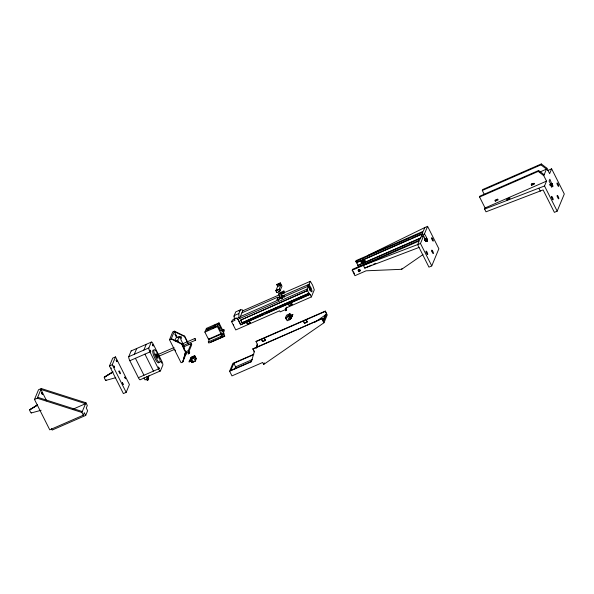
<?xml version="1.0" encoding="UTF-8"?>
<svg xmlns="http://www.w3.org/2000/svg" width="594" height="594" viewBox="0 0 594 594"><rect width="100%" height="100%" fill="white"/><g stroke="black" fill="none" stroke-linecap="round" stroke-linejoin="round"><path stroke-width="0.89" d="M552.769 186.323L549.844 179.21L549.071 181.073L551.648 185.996L552.442 186.768L552.769 186.323L551.373 186.932M31.408 412.496A1.886 0.446 66.4 0 1 30.636 412.325A1.886 0.446 66.4 0 1 29.7 409.83L37.481 404.863M106.007 379.922A1.886 0.446 66.4 0 1 105.235 379.752A1.886 0.446 66.4 0 1 104.299 377.257L112.86 371.814M290.763 318.666L290.518 319.297L287.169 320.76L285.573 317.582L286.56 315.199L289.917 313.736L291.112 316.119M422.987 254.566L401.693 269.297L366.104 270.812L354.93 275.69L352.19 270.24L419.223 240.971L417.679 244.698L428.957 267.137L431.756 265.912L438.869 248.767L427.591 226.336L424.799 227.554L423.247 231.281L356.214 260.551L355.828 261.486L356.482 262.786L362.912 259.86L363.224 259.11M369.743 262.051L358.568 266.929L357.907 265.622L362.704 263.209L361.159 262.154L361.278 260.365L357.417 262.051M362.548 263.595L364.612 262.377L364.879 260.239L363.328 259.184M364.441 262.89L364.879 260.239M122.364 382.974L122.661 383.969M174.072 347.527L156.593 355.16L156.749 356.081L157.336 356.89L174.814 349.257M195.664 340.132L194.839 338.483L195.619 340.176L182.306 345.99M279.239 289.174L280.917 285.127L280.093 283.487L280.338 282.885L281.994 286.174L280.056 290.83A1.886 0.408 -26.7 0 1 278.415 292.003A1.886 0.408 -26.7 0 1 276.715 292.434M177.25 337.459L174.272 331.549L184.511 336.523L188.625 344.706L188.781 344.334L184.667 336.152L174.428 331.177L172.75 331.912L169.505 339.738L181.066 362.726L182.744 361.991L185.684 351.789L188.283 350.66L191.223 343.577L191.773 344.668L188.833 351.752L185.254 353.319M182.893 361.62L185.684 351.789L181.571 343.607L171.332 338.632M186.457 352.524L185.833 354.536L185.083 353.044M229.618 371.235L251.411 361.724L254.351 351.522L254.195 351.893L252.977 348.782L322.215 318.555L323.589 321.287L326.529 314.204L325.312 311.1L327.235 314.931L323.99 322.757L263.684 364.464L262.682 362.474L231.964 375.891L229.618 371.235L232.87 363.409L253.824 354.262M256.363 347.713L257.447 344.067L256.289 348.166M122.394 382.915L123.107 384.437L122.609 383.873M359.147 271.8L359.4 271.503M275.868 290.741A1.886 0.408 -26.7 0 1 275.876 290.674L277.584 286.553L276.99 284.355L280.338 282.885M85.707 415.414L84.326 412.681L83.279 415.199L49.762 429.833L34.489 399.45L38.513 389.761L41.305 388.543L85.93 402.769L87.303 405.502L86.264 408.019L87.637 410.758L85.707 415.414L52.19 430.049L51.5 428.682M34.489 399.45L37.281 398.232L41.305 388.543M83.279 415.199L81.905 412.459L85.93 402.769M109.474 365.949L112.726 358.123L115.518 356.897L129.418 384.541L126.173 392.367L123.381 393.584L109.474 365.949L112.266 364.731L115.518 356.897M128.757 356.69L131.155 350.913L151.262 342.129A3.453 0.824 66.4 0 1 153.207 344.119L161.739 361.085A3.453 0.824 66.4 0 1 162.83 365.117L160.432 370.894L140.318 379.677A3.453 0.824 66.4 0 1 138.38 377.695L129.848 360.721A3.453 0.824 66.4 0 1 128.757 356.69L148.864 347.906L151.262 342.129M134.341 354.247L136.739 348.47M143.837 350.104L146.235 344.327M144 377.836L145.033 379.893L147.824 378.668L149.139 375.505M169.505 339.738L171.176 339.003L174.428 331.177M174.874 340.57L175.958 337.964L179.314 336.501L180.272 338.417L180.97 336.739L181.519 337.83L180.821 339.508L184.392 346.599L183.999 347.527L184.556 348.626L184.036 349.866M175.252 341.32L177.762 340.228L179.314 336.501M185.528 352.16L181.571 343.607M184.511 336.523L184.667 336.152M182.744 361.991L185.989 354.165M188.959 361.679L191.439 360.848L189.122 362.006M190.986 360.454L189.33 360.773L190.904 359.942M189.709 359.882L191.201 359.236M189.501 361.107L191.068 360.268M190.332 359.043L191.981 362.63L190.407 358.858L192.07 358.056L191.736 358.873L193.332 362.043L193.666 361.234M190.726 358.642L191.379 357.076L194.728 355.606L196.324 358.783L195.337 361.167L191.981 362.63M191.001 358.524L191.32 357.766M192.382 357.298L192.723 356.482M190.384 359.459L193.741 357.996L194.728 355.606M204.878 332.091L206.422 328.363L218.993 322.876L222.557 329.96L222.171 330.895L222.72 331.987L223.804 329.38L224.354 330.472L221.413 337.555L220.864 336.464L221.948 333.85L221.399 332.759L221.013 333.687L208.442 339.174L204.878 332.091L217.441 326.603L217.872 325.579L219.758 329.328A2.821 0.668 66.4 0 0 221.339 330.947A2.821 0.668 66.4 0 0 220.456 327.65L218.57 323.901L218.993 322.876M194.765 357.276L195.411 356.831L194.765 357.276L195.56 358.865L196.206 358.42L195.56 358.865M206.987 329.21L206.549 330.264L212.132 327.829L212.57 326.767L206.987 329.21L207.737 330.702M215.414 327.108L214.85 325.141L214.011 325.505L212.927 328.118L217.872 325.579M208.442 339.174L208.828 338.246L209.378 339.337L208.294 341.951L208.843 343.042L224.718 336.159L223.797 333.1L223.203 333.241M211.026 342.129L224.718 336.159M222.564 334.786L223.173 334.6L223.797 333.1M286.828 307.046L285.848 309.407L280.168 311.887L279.618 310.796L235.766 329.937L231.645 321.755L232.336 320.099L234.853 319M233.902 316.335L235.729 311.88L240.392 309.838L242.211 309.704L242.76 310.803L239.508 318.629L238.959 317.538L238.847 313.565L240.392 309.838M231.645 321.755L235.001 320.292L234.274 318.852L236.085 318.065L237.838 319.364L240.577 324.807L309.816 294.572L309.132 293.221L241.944 322.861L240.57 320.129L307.751 290.481L307.076 289.13L308.308 286.145L279.173 298.945L278.705 300.067L277.591 300.557L278.089 299.339L276.581 300L276.188 300.95L240.355 316.595M240.577 324.807L263.558 314.464M241.944 322.861L258.732 315.228M246.161 322.371L249.049 320.663L250.208 322.965L247.416 324.183L246.258 321.889M247.416 324.183L250.334 322.668L249.109 320.775M248.953 321.146L249.049 320.663M252.829 355.004L233.836 363.29L230.895 370.374L251.559 361.352L251.411 361.724M234.645 369.216L235.625 366.854L252.561 359.459M257.291 344.438L256.073 341.327L325.312 311.1M280.68 298.218L278.645 294.164L279.106 293.042L283.88 291.008L284.422 292.092L283.969 293.169L280.62 294.631L281.445 296.272L283.427 295.411L284.184 296.911M278.489 300.386L277.353 298.136L277.754 297.186L241.914 312.83M277.353 298.136L278.868 297.475L279.366 296.265L280.487 298.492M262.541 341.602L265.399 340.236L264.293 338.045L265.332 340.384L262.541 341.602L261.501 339.263L262.607 341.453M281.445 296.272L281.912 295.159L281.081 293.518M284.147 297L283.427 295.411M288.053 304.076L290.251 302.68M263.684 364.464L264.337 362.897M288.157 303.593L289.315 305.888L292.226 304.373L291.001 302.48L309.964 294.201L311.345 296.941L285.291 308.316L285.848 309.407M290.852 302.858L290.949 302.376L292.107 304.67L289.315 305.888M287.051 319.297L286.494 319.542L285.692 317.953L286.056 317.627M288.573 314.323L288.231 315.139L289.976 314.144L290.926 316.557M286.494 319.542L285.773 317.745M286.857 319.216L285.692 317.953M285.573 317.582L288.922 316.119L289.501 315.28L287.919 315.897L287.578 316.706L289.174 319.884L289.516 319.075M289.731 314.174L289.917 313.736M289.738 317.374L292.048 316.208L292.129 316.713L289.738 317.374L292.048 316.208M292.419 315.303L290.102 316.461L292.582 315.629M289.894 317.693L292.211 316.528M291.513 316.914L291.327 317.352L289.976 314.144M290.132 319.141L291.097 318.458L289.501 315.28M290.897 317.849L291.572 317.322M292.79 314.397L290.481 315.562L292.961 314.723M311.345 296.941L314.285 289.857L312.533 285.009L310.32 281.304L309.088 284.281L310.974 288.031A3.141 0.75 66.4 0 1 311.961 291.699A3.141 0.75 66.4 0 1 310.194 289.894L307.967 284.771L283.39 295.5M240.57 320.129L307.751 290.481M309.816 294.572L309.964 294.201M304.44 323.307L307.291 321.941L306.192 319.75L307.232 322.089L304.44 323.307L303.4 320.968L304.499 323.158M252.821 349.161L322.215 318.555M322.802 320.99L325.415 314.694L326.529 314.204M323.559 319.631L325.415 314.694M352.19 270.24L352.576 269.312L419.609 240.043L420.849 237.058L423.641 235.84C428.066 246.688 428.348 238.773 424.42 233.977L427.591 226.336M356.482 262.786L356.645 262.392L357.907 265.622M361.122 260.759L361.278 260.365M361.159 262.154L361.308 261.798L362.964 262.927L364.753 262.147M362.912 259.86L410.231 238.988M362.652 263.669L362.964 262.927M401.693 269.297L402.079 268.362M422.453 236.85L421.621 235.194L422.861 232.209L355.828 261.486M419.052 247.438L364.738 268.102L363.365 265.362L420.47 243.481L423.641 235.84M547.653 170.575L551.64 168.83L564.3 194L557.179 211.145L554.388 212.37L543.102 189.932L485.996 211.82L484.622 209.081L485.083 207.959L479.581 197.015L479.959 196.102L538.617 170.493L544.163 174.747M484.266 194.379L482.298 190.474L482.677 189.56L541.327 163.951L546.874 168.206L549.628 173.678L551.64 168.83M495.292 201.166L498.091 199.948L497.675 199.124L494.884 200.349L495.292 201.166L495.678 200.237L497.779 199.324M531.608 185.313L534.4 184.095L533.984 183.271L531.192 184.489L531.608 185.313L531.994 184.385L534.088 183.464M479.581 197.015L538.238 171.406L538.617 170.493M482.298 190.474L540.948 164.865L541.327 163.951M484.622 209.081L544.52 185.974L546.532 181.133L543.777 175.661L546.874 168.206M278.645 294.164L283.42 292.077L283.88 291.008M276.693 292.382A1.886 0.408 -26.7 0 1 276.707 292.293L276.722 292.255M158.858 362.496L158.657 362.815A6.905 1.641 66.4 0 1 155.212 358.976L154.433 357.38A6.905 1.641 66.4 0 1 152.769 350.653L153.037 350.215A6.905 1.641 66.4 0 1 153.497 350.2M291.231 317.552L290.778 317.857M276.752 290.236L278.289 289.464M278.363 289.612L276.856 290.377M42.315 394.282L41.818 392.812M116.276 360.157L116.795 361.635M147.602 379.447L148.248 379.165L147.594 379.521M188.736 352.539L189.738 352.138L189.256 352.235M290.652 318.837L288.981 315.429L289.672 314.285L288.595 314.753L289.323 314.605L290.095 316.26M281.348 298.7L282.343 298.195M282.41 298.366L281.452 298.849M307.789 285.209L309.088 284.281M310.224 290.726A1.663 0.394 66.4 0 0 309.674 288.959L310.974 288.031M279.069 291.372L278.289 291.832M146.911 378.675L146.436 378.92M286.011 309.4L286.382 309.162M315.058 322.141L325.519 314.909M147.564 379.841L148.025 379.692L147.654 379.796M29.7 409.726L37.467 405.011M104.299 377.153L112.838 371.963M29.7 409.83L37.459 405.182M104.299 377.257L112.838 372.141M148.188 378.274L148.686 378.126L148.047 378.467M285.877 310.372C284.355 311.39 287.533 309.979 286.026 310.306M367.389 255.672L424.799 227.554M192.716 361.687L193.347 361.516L192.708 361.991M290.139 318.837L290.555 318.674M276.759 284.912L280.093 283.487M277.584 286.553L280.917 285.127M539.76 172.06L546.495 169.119L540.948 164.865M179.291 337.466L180.97 336.739M242.76 310.803L279.076 294.943M282.454 293.473L310.32 281.304M129.848 360.721L149.955 351.945A3.453 0.824 66.4 0 1 148.864 347.906M238.847 313.565L234.184 315.607L234.274 318.852M411.917 238.261L421.161 234.222M363.016 259.927L422.676 233.88M421.621 235.194L424.42 233.977M214.657 325.609L218.57 323.901M284.236 295.649L280.836 297.134L281.63 298.708M485.083 207.959L546.532 181.133M358.071 265.228L362.704 263.209M364.612 262.377L420.908 237.793M236.39 318.659L238.959 317.538M364.449 262.763L420.745 238.187M239.508 318.629L307.076 289.13M181.564 344.26L194.951 338.454M218.889 328.334L220.456 327.65M424.398 239.033L426.492 238.112M550.519 183.954L551.915 183.346M424.443 239.13L426.537 238.216M550.564 184.058L551.967 183.449M424.487 239.226L426.581 238.313M550.653 184.259L552.012 183.546M425.274 239.122L426.67 238.513M549.999 184.66L552.093 183.746M425.311 239.226L426.707 238.617M550.044 184.764L552.138 183.85M425.356 239.33L426.752 238.714M550.081 184.868L552.175 183.947M424.695 239.731L426.789 238.818M550.126 184.964L552.22 184.051M424.732 239.835L426.826 238.922M550.163 185.068L552.257 184.155M424.769 239.931L426.871 239.018M550.2 185.165L552.294 184.251M424.844 240.132L426.9 239.122M550.972 185.061L552.331 184.355M424.881 240.228L426.975 239.315M551.002 185.157L552.398 184.548M424.91 240.332L427.004 239.412M551.039 185.254L552.435 184.645M425.638 240.125L427.041 239.508M551.069 185.358L552.465 184.741M425.698 240.31L427.071 239.605M551.128 185.543L552.494 184.838M425.727 240.407L427.123 239.798M551.158 185.64L552.554 185.031M425.757 240.496L427.153 239.887M551.18 185.729L552.576 185.12M425.779 240.585L427.175 239.976M551.202 185.818L552.606 185.209L551.247 185.996M425.824 240.763L427.197 240.065M425.839 240.852L427.242 240.236M551.269 186.085L552.665 185.469M425.876 241.016L427.257 240.325M551.306 186.249L552.687 185.558M183.873 346.785L191.223 343.577M222.126 330.108L223.804 329.38M425.891 241.09L427.286 240.481M551.321 186.323L552.717 185.714M425.913 241.246L427.301 240.563M551.343 186.479L552.732 185.796M364.738 268.102L371.51 265.147M373.203 264.404L375.742 263.298M425.935 241.387L427.324 240.711M551.358 186.62L552.747 185.944M425.943 241.52L427.338 240.845M551.373 186.754L552.762 186.078M425.95 241.58L427.346 240.971M551.373 186.872L552.769 186.204M259.571 314.865L271.332 309.726M273.01 308.991L309.132 293.221M265.258 313.721L277.16 308.524M278.861 307.781L290.303 302.784M209.378 339.337L221.948 333.85M247.839 323.604L249.406 322.921M289.753 305.301L291.312 304.618M208.294 341.951L220.864 336.464M138.38 377.695L158.487 368.911A3.453 0.824 66.4 0 0 160.432 370.894M73.084 409.14L85.543 403.697L40.919 389.471L46.644 400.853M190.934 357.9L194.409 356.385L195.649 358.665M189.33 360.773L190.823 360.127M255.917 341.706L325.156 311.471M286.672 309.036L285.892 309.563M105.918 380.368L115.726 377.702M31.319 412.941L41.127 410.276M239.026 310.981L239.634 310.833M291.097 318.458L289.575 314.553L289.263 315.31L291.023 318.644M116.298 360.164L116.847 361.672M41.766 392.768L42.196 394.208M156.593 355.16L157.083 355.747M37.667 397.304L82.291 411.531M37.281 398.232L81.905 412.459M236.085 318.065L237.986 318.985L240.726 324.435M171.176 339.003L181.415 343.978M310.194 289.894L309.734 289.545M363.179 259.533L364.731 260.595M538.238 171.406L543.777 175.661M122.475 382.915L123.129 384.325M223.173 334.6L224.651 336.308M288.209 303.705L289.434 305.591M246.317 321.993L247.542 323.886M111.412 368.369L111.219 367.983M233.694 325.185L233.487 324.643M544.52 185.974L557.179 211.145M538.936 188.417L540.31 191.157M531.578 183.561L531.994 184.385M420.47 243.481L431.756 265.912M356.214 260.551L357.388 262.882M353.43 271.71L354.499 273.841M308.345 284.964L310.231 288.714A1.663 0.394 66.4 0 1 310.759 290.659A1.663 0.394 66.4 0 1 309.823 289.701L307.937 285.952M322.059 318.926L323.99 322.757M307.603 290.852L308.977 293.592M279.707 283.642L280.531 285.283M279.284 283.813L280.108 285.454M283.42 292.077L283.969 293.169M278.43 284.177L279.254 285.818M276.99 284.355L277.814 285.996M279.247 289.152L280.056 290.83M289.894 314.337L291.491 317.508M288.922 316.119L290.518 319.297M275.883 290.652L276.707 292.293M278.868 297.475L279.618 298.975M241.067 320.433L242.1 322.49M252.977 348.782L254.009 350.839M217.441 326.603L221.013 333.687M233.836 363.29L235.625 366.854M214.011 325.505L214.768 327.004M195.322 357.039L196.124 358.62M193.741 357.996L195.337 361.167M188.283 350.66L188.833 351.752M177.762 340.228L178.727 342.144M175.534 350.794L175.252 350.156M149.955 351.945L158.487 368.911M144.929 354.135L153.46 371.109M146.792 376.618L147.824 378.668M135.432 358.286L143.963 375.252M112.266 364.731L126.173 392.367M158.375 355.16L157.603 353.556A6.905 1.641 66.4 0 0 154.15 349.725L153.883 350.163A6.905 1.641 66.4 0 0 155.554 356.89L156.326 358.494A6.905 1.641 66.4 0 0 159.779 362.325L160.046 361.887A6.905 1.641 66.4 0 0 159.058 356.823M122.572 383.791L122.357 383.033M42.196 393.436L42.374 393.993M116.431 361.026L116.238 360.454M41.825 393.599L41.639 393.028M116.803 360.885L116.981 361.449M29.715 409.645A1.886 0.446 66.4 0 1 30.027 409.563M30.45 409.563A1.567 0.371 66.4 0 1 30.621 409.556M364.018 260.476A0.943 0.891 22.5 0 1 363.201 261.731A0.943 0.891 22.5 0 1 362.303 260.476A0.943 0.891 22.5 0 1 363.825 260.217M181.081 343.681A1.886 0.446 66.4 0 1 181.95 344.156M182.685 345.886A1.886 0.446 66.4 0 1 182.677 346.851M104.314 377.071A1.886 0.446 66.4 0 1 104.863 377.227M157.588 356.667A1.567 0.371 66.4 0 1 157.143 357.113A1.567 0.371 66.4 0 1 156.252 354.826A1.567 0.371 66.4 0 1 157.158 355.561M155.286 354.44A2.51 0.594 66.4 0 1 155.561 354.774M157.781 356.474A2.51 0.594 66.4 0 1 157.432 358.004A2.51 0.594 66.4 0 1 155.821 354.224A2.51 0.594 66.4 0 1 157.276 355.279M131.155 350.913A3.453 0.824 66.4 0 1 131.571 350.802M279.225 289.211A1.886 0.408 -26.7 0 1 277.561 290.377A1.886 0.408 -26.7 0 1 275.891 290.793M147.141 380.539L147.809 380.219L147.141 380.539M147.795 378.957L148.463 378.638L147.795 378.957M188.12 353.876L189.234 353.348L188.12 353.876M190.629 358.873L191.751 358.345L190.629 358.873M191.134 357.662L192.248 357.135L191.134 357.662M288.053 316.023L289.167 315.496L288.053 316.023M113.84 365.971L114.538 367.493L113.877 365.934M124.77 377.16L125.475 378.682L124.77 377.16M150.007 350.178L150.713 351.7L150.007 350.178M152.406 344.401L153.111 345.916L152.406 344.401M160.944 361.367L161.642 362.889L160.944 361.367M175.104 334.392L175.883 336.078L175.104 334.392M158.553 367.129L159.229 368.666L158.553 367.129M195.129 356.949L195.842 358.746L195.129 356.949M557.142 183.91A1.886 0.446 66.4 0 0 558.627 186.375A1.886 0.446 66.4 0 0 557.877 183.657A1.886 0.446 66.4 0 0 557.142 183.91M557.246 196.362A1.886 0.446 66.4 0 0 558.731 198.827A1.886 0.446 66.4 0 0 557.981 196.109A1.886 0.446 66.4 0 0 557.246 196.362M551.574 197.342A1.879 0.446 66.4 0 0 553.059 199.792A1.879 0.446 66.4 0 0 552.301 197.067A1.879 0.446 66.4 0 0 551.574 197.342M507.306 199.762A1.886 0.408 -26.7 0 0 510.023 198.181A1.886 0.408 -26.7 0 0 507.707 198.797A1.886 0.408 -26.7 0 0 507.306 199.762M431.719 238.677A1.886 0.446 66.4 0 0 433.204 241.142A1.886 0.446 66.4 0 0 432.454 238.424A1.886 0.446 66.4 0 0 431.719 238.677M431.816 251.128A1.886 0.446 66.4 0 0 433.308 253.593A1.886 0.446 66.4 0 0 432.558 250.876A1.886 0.446 66.4 0 0 431.816 251.128M426.15 252.108A1.879 0.446 66.4 0 0 427.635 254.559A1.879 0.446 66.4 0 0 426.878 251.834A1.879 0.446 66.4 0 0 426.15 252.108M358.405 271.042A0.943 0.891 22.5 0 0 360.009 270.901A0.943 0.891 22.5 0 0 359.028 269.631A0.943 0.891 22.5 0 0 358.405 271.042M362.347 261.538A0.943 0.891 22.5 0 0 363.959 261.397A0.943 0.891 22.5 0 0 362.971 260.127A0.943 0.891 22.5 0 0 362.347 261.538M358.479 270.857A0.943 0.891 22.5 0 0 360.083 270.716A0.943 0.891 22.5 0 0 359.11 269.446A0.943 0.891 22.5 0 0 358.479 270.857M119.03 371.599A1.567 0.371 66.4 0 0 120.27 373.752A1.567 0.371 66.4 0 0 119.721 371.569A1.567 0.371 66.4 0 0 119.03 371.599"/></g></svg>
